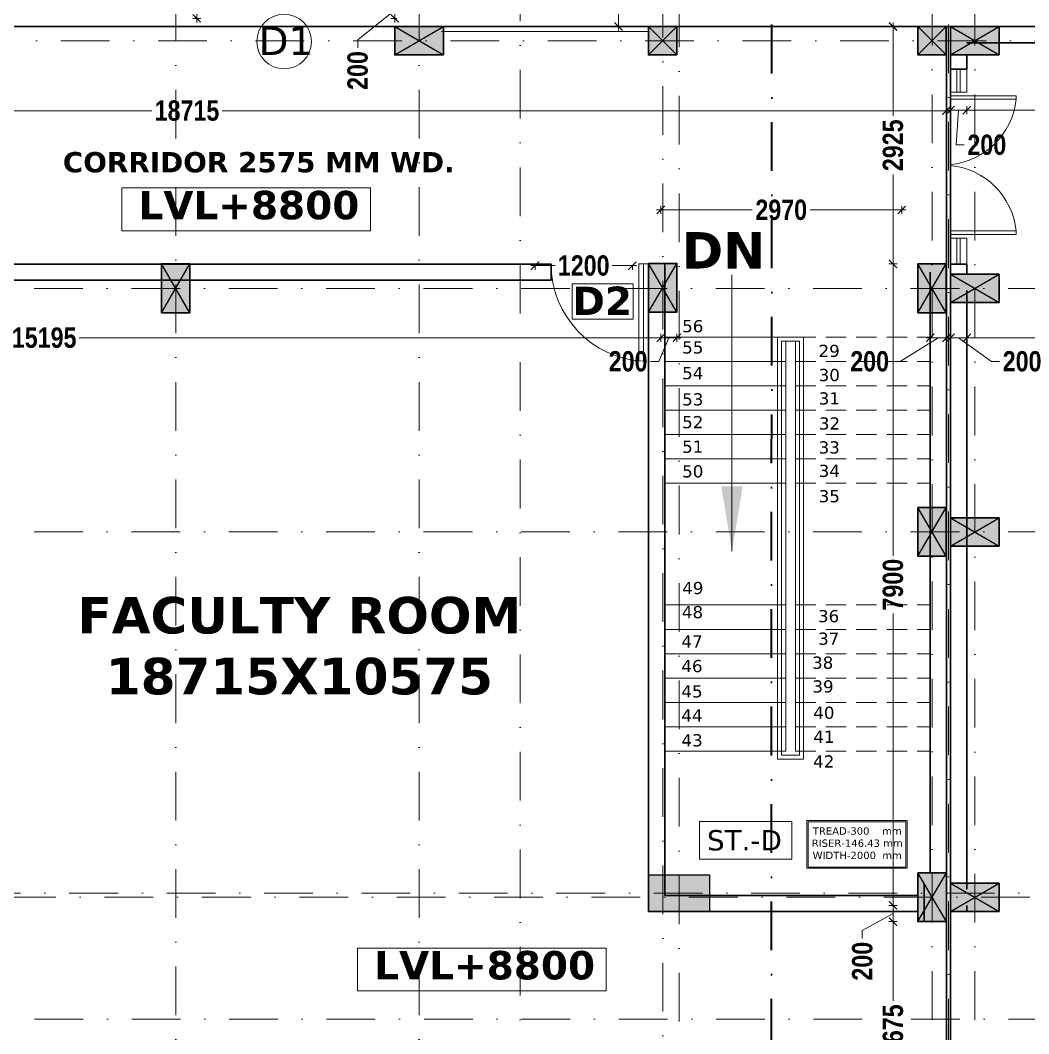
# Model space of a CAD drawing. Header units: millimetres. Extents: x -3092155 to 4513934, y -12317808 to 1850003.
# Drawn here: x -418340 to -405915, y -5570067 to -5557584 of the extents above; entities that cross this region are included whole.
import ezdxf

# ---------------------------------------------------------------- set-up
doc = ezdxf.new("R2010")
doc.units = ezdxf.units.MM
doc.header["$LTSCALE"] = 2
doc.header["$MEASUREMENT"] = 0
doc.header["$PDMODE"] = 34
doc.header["$PDSIZE"] = 500
for name, pattern in [('DASHDOT', [1, 0.5, -0.25, 0, -0.25]), ('DASHED2', [0.375, 0.25, -0.125]), ('HIDDEN', [0.375, 0.25, -0.125])]:
    doc.linetypes.add(name, pattern=pattern)
doc.layers.add('AEROW', color=7, linetype='Continuous', lineweight=15, true_color=0x0d0d0d)
doc.layers.add('DOT', color=7, linetype='DASHED2', lineweight=0, true_color=0x89067c)
for name, color, linetype, lineweight in [('coloumn', 10, 'Continuous', 35), ('D DIM', 250, 'Continuous', 9), ('D1', 10, 'Continuous', 5), ('D2', 10, 'Continuous', 5), ('DOOR', 27, 'Continuous', 5), ('expen. jt.', 130, 'Continuous', 35), ('glass', 5, 'Continuous', 15), ('GRID', 251, 'DASHDOT', 5), ('HAT', 42, 'Continuous', 5), ('Layer1', 251, 'Continuous', 0), ('PROJ', 251, 'HIDDEN', 5), ('RAILING', 47, 'Continuous', 13), ('SILL', 74, 'Continuous', 9), ('slab', 7, 'Continuous', 15), ('STAIR', 252, 'Continuous', 9), ('TEXT', 7, 'Continuous', 13), ('WAll', 250, 'Continuous', 35)]:
    doc.layers.add(name, color=color, linetype=linetype, lineweight=lineweight)
doc.styles.add('COLOUMNN DIM', font='ARIALNB.TTF', dxfattribs={"height": 550})
doc.styles.add('INNER DIM', font='ARIALNB.TTF', dxfattribs={"height": 250})
doc.styles.add('style2', font='verdana.ttf')
doc.dimstyles.new('external final', dxfattribs={"dimscale": 0, "dimtxt": 250, "dimasz": 100, "dimexe": 50, "dimexo": 50, "dimgap": 50, "dimtad": 0, "dimdec": 0, "dimzin": 0, "dimdsep": 46, "dimtxsty": 'INNER DIM', "dimblk": 'ARCHTICK', "dimcen": 100, "dimdle": 50, "dimclrd": 256, "dimclre": 256, "dimclrt": 256, "dimadec": 0, "dimazin": 0, "dimtfac": 1, "dimtdec": 0, "dimtix": 1, "dimtmove": 1, "dimatfit": 3, "dimfxl": 50, "dimfxlon": 1, "dimtolj": 1, "dimtzin": 0, "dimlwd": -1, "dimlwe": -1, "dimarcsym": 1})
doc.dimstyles.new('INNER DIM', dxfattribs={"dimscale": 0, "dimtxt": 250, "dimasz": 100, "dimexe": 50, "dimexo": 50, "dimgap": 50, "dimtad": 0, "dimdec": 0, "dimzin": 0, "dimdsep": 46, "dimtxsty": 'INNER DIM', "dimblk": 'ARCHTICK', "dimcen": 100, "dimdle": 50, "dimclrd": 256, "dimclre": 256, "dimclrt": 256, "dimadec": 0, "dimazin": 0, "dimtfac": 1, "dimtdec": 0, "dimtix": 1, "dimtmove": 2, "dimatfit": 3, "dimfxl": 50, "dimfxlon": 1, "dimtolj": 1, "dimtzin": 0, "dimlwd": -1, "dimlwe": -1, "dimarcsym": 1})

# ---------------------------------------------------------------- blocks, each defined once
blk = doc.blocks.new('1000 DOOR R')
at = {"layer": 'DOOR', "color": 252, "ltscale": 200}
for p, q in [((-900, -900), (0, -900)), ((-900, -900), (-900, -950)), ((-900, -950), (0, -950)), ((0, -1000), (0, -900))]:
    blk.add_line(p, q, dxfattribs=at)
blk.add_arc((96, -1003), 1001, 95.4612, 174.0988, dxfattribs=at)
blk = doc.blocks.new('A$C44E84F5B')
at = {"layer": 'SILL', "ltscale": 0.1, "extrusion": (0, 0, -1), "xscale": -0.8999999999990947, "yscale": 0.8999999999990947, "zscale": -0.900000000403865, "rotation": 180}
blk.add_blockref('1000 DOOR R', (0, 900), dxfattribs=at)
at = {"layer": 'SILL', "ltscale": 0.1, "extrusion": (0, 0, -1), "xscale": 0.8999999999990947, "yscale": 0.8999999999990947, "zscale": -0.900000000403865}
blk.add_blockref('1000 DOOR R', (0, 900), dxfattribs=at)
blk = doc.blocks.new('A$C782B46B9')
at = {"layer": 'DOOR', "ltscale": 100}
for p, q in [((999, 50), (0, 50)), ((999, 100), (4, 100)), ((999, 100), (999, 0))]:
    blk.add_line(p, q, dxfattribs=at)
blk.add_arc((999, 0), 1000, 90, 177.134, dxfattribs=at)
blk = doc.blocks.new('_ArchTick')
at = {"color": 0, "linetype": 'ByBlock', "const_width": 0.15}
blk.add_lwpolyline([(-0.5, -0.5), (0.5, 0.5)], dxfattribs=at)
blk = doc.blocks.new('*D488')
at = {"layer": 'D DIM', "ltscale": 100, "transparency": 16777216}
for p, q in [((-407537, -5568686), (-407637, -5568686)), ((-407587, -5568636), (-407587, -5569663)), ((-407587, -5571411), (-407587, -5570384)), ((-407537, -5571361), (-407637, -5571361))]:
    blk.add_line(p, q, dxfattribs=at)
at = {"layer": 'Defpoints', "color": 0, "lineweight": 50, "ltscale": 100, "transparency": 16777216}
for p in [(-407587, -5568686), (-407278, -5568686), (-407329, -5571361)]:
    blk.add_point(p, dxfattribs=at)
at = {"layer": 'D DIM', "ltscale": 100, "transparency": 16777216, "xscale": 100, "yscale": 100, "zscale": 100}
for p, rotation in [((-407587, -5568686), 90), ((-407587, -5571361), 270)]:
    blk.add_blockref('_ArchTick', p, dxfattribs=dict(at, rotation=rotation))
at = {"layer": 'D DIM', "ltscale": 100, "transparency": 16777216, "insert": (-407587, -5570024), "char_height": 250, "attachment_point": 5, "rotation": 90, "style": 'INNER DIM'}
blk.add_mtext('\\A1;2675', dxfattribs=at)
blk = doc.blocks.new('*D489')
at = {"layer": 'D DIM', "ltscale": 100, "transparency": 16777216}
for p, q in [((-407587, -5568736), (-407587, -5568436)), ((-407537, -5568486), (-407637, -5568486)), ((-407587, -5568586), (-407965, -5568795)), ((-407537, -5568686), (-407637, -5568686)), ((-407965, -5568795), (-407965, -5568895))]:
    blk.add_line(p, q, dxfattribs=at)
at = {"layer": 'Defpoints', "color": 0, "lineweight": 50, "ltscale": 100, "transparency": 16777216}
for p in [(-407587, -5568486), (-407278, -5568486), (-407278, -5568686)]:
    blk.add_point(p, dxfattribs=at)
at = {"layer": 'D DIM', "ltscale": 100, "transparency": 16777216, "xscale": 100, "yscale": 100, "zscale": 100}
for p, rotation in [((-407587, -5568486), 90), ((-407587, -5568686), 270)]:
    blk.add_blockref('_ArchTick', p, dxfattribs=dict(at, rotation=rotation))
at = {"layer": 'D DIM', "ltscale": 100, "transparency": 16777216, "insert": (-407965, -5569174), "char_height": 250, "attachment_point": 5, "rotation": 90, "style": 'INNER DIM'}
blk.add_mtext('\\A1;200', dxfattribs=at)
blk = doc.blocks.new('*D490')
at = {"layer": 'D DIM', "ltscale": 100, "transparency": 16777216}
for p, q in [((-407537, -5560586), (-407637, -5560586)), ((-407587, -5560536), (-407587, -5564181)), ((-407587, -5568536), (-407587, -5564892)), ((-407537, -5568486), (-407637, -5568486))]:
    blk.add_line(p, q, dxfattribs=at)
at = {"layer": 'Defpoints', "color": 0, "lineweight": 50, "ltscale": 100, "transparency": 16777216}
for p in [(-407587, -5560586), (-407279, -5560586), (-407278, -5568486)]:
    blk.add_point(p, dxfattribs=at)
at = {"layer": 'D DIM', "ltscale": 100, "transparency": 16777216, "xscale": 100, "yscale": 100, "zscale": 100}
for p, rotation in [((-407587, -5560586), 90), ((-407587, -5568486), 270)]:
    blk.add_blockref('_ArchTick', p, dxfattribs=dict(at, rotation=rotation))
at = {"layer": 'D DIM', "ltscale": 100, "transparency": 16777216, "insert": (-407587, -5564536), "char_height": 250, "attachment_point": 5, "rotation": 90, "style": 'INNER DIM'}
blk.add_mtext('\\A1;7900', dxfattribs=at)
blk = doc.blocks.new('*D491')
at = {"layer": 'D DIM', "ltscale": 100, "transparency": 16777216}
for p, q in [((-407537, -5557661), (-407637, -5557661)), ((-407587, -5557611), (-407587, -5558763)), ((-407587, -5560636), (-407587, -5559484)), ((-407537, -5560586), (-407637, -5560586))]:
    blk.add_line(p, q, dxfattribs=at)
at = {"layer": 'Defpoints', "color": 0, "lineweight": 50, "ltscale": 100, "transparency": 16777216}
for p in [(-407587, -5557661), (-407279, -5557661), (-407279, -5560586)]:
    blk.add_point(p, dxfattribs=at)
at = {"layer": 'D DIM', "ltscale": 100, "transparency": 16777216, "xscale": 100, "yscale": 100, "zscale": 100}
for p, rotation in [((-407587, -5557661), 90), ((-407587, -5560586), 270)]:
    blk.add_blockref('_ArchTick', p, dxfattribs=dict(at, rotation=rotation))
at = {"layer": 'D DIM', "ltscale": 100, "transparency": 16777216, "insert": (-407587, -5559124), "char_height": 250, "attachment_point": 5, "rotation": 90, "style": 'INNER DIM'}
blk.add_mtext('\\A1;2925', dxfattribs=at)
blk = doc.blocks.new('*D516')
at = {"layer": 'D DIM', "ltscale": 100, "transparency": 16777216}
for p, q in [((-413726, -5557611), (-413726, -5557311)), ((-413726, -5557461), (-414183, -5557825)), ((-413699, -5557361), (-413776, -5557361)), ((-413699, -5557561), (-413776, -5557561)), ((-414183, -5557825), (-414183, -5557925))]:
    blk.add_line(p, q, dxfattribs=at)
at = {"layer": 'Defpoints', "color": 0, "lineweight": 50, "ltscale": 100, "transparency": 16777216}
for p in [(-413726, -5557361), (-413649, -5557361), (-413649, -5557561)]:
    blk.add_point(p, dxfattribs=at)
at = {"layer": 'D DIM', "ltscale": 100, "transparency": 16777216, "xscale": 100, "yscale": 100, "zscale": 100}
for p, rotation in [((-413726, -5557361), 90), ((-413726, -5557561), 270)]:
    blk.add_blockref('_ArchTick', p, dxfattribs=dict(at, rotation=rotation))
at = {"layer": 'D DIM', "ltscale": 100, "transparency": 16777216, "insert": (-414183, -5558203), "char_height": 250, "attachment_point": 5, "rotation": 90, "style": 'INNER DIM'}
blk.add_mtext('\\A1;200', dxfattribs=at)
blk = doc.blocks.new('*D527')
at = {"layer": 'D DIM', "ltscale": 100, "transparency": 16777216}
for p, q in [((-425693, -5558698), (-416719, -5558698)), ((-425643, -5558648), (-425643, -5558748)), ((-406879, -5558698), (-415854, -5558698)), ((-406929, -5558648), (-406929, -5558748))]:
    blk.add_line(p, q, dxfattribs=at)
at = {"layer": 'Defpoints', "color": 0, "lineweight": 50, "ltscale": 100, "transparency": 16777216}
for p in [(-406929, -5558011), (-425643, -5558186), (-406929, -5558698)]:
    blk.add_point(p, dxfattribs=at)
at = {"layer": 'D DIM', "ltscale": 100, "transparency": 16777216, "xscale": 100, "yscale": 100, "zscale": 100, "rotation": 180}
blk.add_blockref('_ArchTick', (-425643, -5558698), dxfattribs=at)
at = {"layer": 'D DIM', "ltscale": 100, "transparency": 16777216, "xscale": 100, "yscale": 100, "zscale": 100}
blk.add_blockref('_ArchTick', (-406929, -5558698), dxfattribs=at)
at = {"layer": 'D DIM', "ltscale": 100, "transparency": 16777216, "insert": (-416286, -5558698), "char_height": 250, "attachment_point": 5, "style": 'INNER DIM'}
blk.add_mtext('\\A1;18715', dxfattribs=at)
blk = doc.blocks.new('*D530')
at = {"layer": 'D DIM', "ltscale": 100, "transparency": 16777216}
for p, q in [((-406928, -5558692), (-406628, -5558692)), ((-406878, -5558642), (-406878, -5558742)), ((-406778, -5558692), (-406809, -5559119)), ((-406678, -5558642), (-406678, -5558742)), ((-406809, -5559119), (-406709, -5559119))]:
    blk.add_line(p, q, dxfattribs=at)
at = {"layer": 'Defpoints', "color": 0, "lineweight": 50, "ltscale": 100, "transparency": 16777216}
for p in [(-406878, -5558186), (-406678, -5558186), (-406678, -5558692)]:
    blk.add_point(p, dxfattribs=at)
at = {"layer": 'D DIM', "ltscale": 100, "transparency": 16777216, "xscale": 100, "yscale": 100, "zscale": 100, "rotation": 180}
blk.add_blockref('_ArchTick', (-406878, -5558692), dxfattribs=at)
at = {"layer": 'D DIM', "ltscale": 100, "transparency": 16777216, "xscale": 100, "yscale": 100, "zscale": 100}
blk.add_blockref('_ArchTick', (-406678, -5558692), dxfattribs=at)
at = {"layer": 'D DIM', "ltscale": 100, "transparency": 16777216, "insert": (-406431, -5559119), "char_height": 250, "attachment_point": 5, "style": 'INNER DIM'}
blk.add_mtext('\\A1;200', dxfattribs=at)
blk = doc.blocks.new('*D531')
at = {"layer": 'D DIM', "ltscale": 100, "transparency": 16777216}
for p, q in [((-406728, -5558692), (-400848, -5558692)), ((-406678, -5558642), (-406678, -5558742)), ((-394108, -5558692), (-399989, -5558692)), ((-394158, -5558642), (-394158, -5558742))]:
    blk.add_line(p, q, dxfattribs=at)
at = {"layer": 'Defpoints', "color": 0, "lineweight": 50, "ltscale": 100, "transparency": 16777216}
for p in [(-406678, -5558186), (-394158, -5558361), (-394158, -5558692)]:
    blk.add_point(p, dxfattribs=at)
at = {"layer": 'D DIM', "ltscale": 100, "transparency": 16777216, "xscale": 100, "yscale": 100, "zscale": 100, "rotation": 180}
blk.add_blockref('_ArchTick', (-406678, -5558692), dxfattribs=at)
at = {"layer": 'D DIM', "ltscale": 100, "transparency": 16777216, "xscale": 100, "yscale": 100, "zscale": 100}
blk.add_blockref('_ArchTick', (-394158, -5558692), dxfattribs=at)
at = {"layer": 'D DIM', "ltscale": 100, "transparency": 16777216, "insert": (-400418, -5558692), "char_height": 250, "attachment_point": 5, "style": 'INNER DIM'}
blk.add_mtext('\\A1;12520', dxfattribs=at)
blk = doc.blocks.new('*D534')
at = {"layer": 'D DIM', "ltscale": 100, "transparency": 16777216}
for p, q in [((-405288, -5557811), (-405288, -5567924)), ((-405338, -5557861), (-405238, -5557861)), ((-405288, -5578911), (-405288, -5568799)), ((-405338, -5578861), (-405238, -5578861))]:
    blk.add_line(p, q, dxfattribs=at)
at = {"layer": 'Defpoints', "color": 0, "lineweight": 50, "ltscale": 100, "transparency": 16777216}
for p in [(-406243, -5557861), (-405288, -5557861), (-406243, -5578861)]:
    blk.add_point(p, dxfattribs=at)
at = {"layer": 'D DIM', "ltscale": 100, "transparency": 16777216, "xscale": 100, "yscale": 100, "zscale": 100}
for p, rotation in [((-405288, -5557861), 90), ((-405288, -5578861), 270)]:
    blk.add_blockref('_ArchTick', p, dxfattribs=dict(at, rotation=rotation))
at = {"layer": 'D DIM', "ltscale": 100, "transparency": 16777216, "insert": (-405288, -5568361), "char_height": 250, "attachment_point": 5, "rotation": 90, "style": 'INNER DIM'}
blk.add_mtext('\\A1;21000', dxfattribs=at)
blk = doc.blocks.new('*D557')
at = {"layer": 'D DIM', "ltscale": 100, "transparency": 16777216}
for p, q in [((-425643, -5561445), (-425643, -5561545)), ((-410448, -5561445), (-410448, -5561545)), ((-425693, -5561495), (-418478, -5561495)), ((-410398, -5561495), (-417613, -5561495))]:
    blk.add_line(p, q, dxfattribs=at)
at = {"layer": 'Defpoints', "color": 0, "lineweight": 50, "ltscale": 100, "transparency": 16777216}
for p in [(-425643, -5561061), (-410448, -5561178), (-410448, -5561495)]:
    blk.add_point(p, dxfattribs=at)
at = {"layer": 'D DIM', "ltscale": 100, "transparency": 16777216, "xscale": 100, "yscale": 100, "zscale": 100, "rotation": 180}
blk.add_blockref('_ArchTick', (-425643, -5561495), dxfattribs=at)
at = {"layer": 'D DIM', "ltscale": 100, "transparency": 16777216, "xscale": 100, "yscale": 100, "zscale": 100}
blk.add_blockref('_ArchTick', (-410448, -5561495), dxfattribs=at)
at = {"layer": 'D DIM', "ltscale": 100, "transparency": 16777216, "insert": (-418046, -5561495), "char_height": 250, "attachment_point": 5, "style": 'INNER DIM'}
blk.add_mtext('\\A1;15195', dxfattribs=at)
blk = doc.blocks.new('*D558')
at = {"layer": 'D DIM', "ltscale": 100, "transparency": 16777216}
for p, q in [((-410448, -5561445), (-410448, -5561545)), ((-410249, -5561445), (-410249, -5561545)), ((-410498, -5561495), (-410199, -5561495)), ((-410349, -5561495), (-410473, -5561786)), ((-410473, -5561786), (-410573, -5561786))]:
    blk.add_line(p, q, dxfattribs=at)
at = {"layer": 'Defpoints', "color": 0, "lineweight": 50, "ltscale": 100, "transparency": 16777216}
for p in [(-410448, -5561178), (-410249, -5561178), (-410249, -5561495)]:
    blk.add_point(p, dxfattribs=at)
at = {"layer": 'D DIM', "ltscale": 100, "transparency": 16777216, "xscale": 100, "yscale": 100, "zscale": 100, "rotation": 180}
blk.add_blockref('_ArchTick', (-410448, -5561495), dxfattribs=at)
at = {"layer": 'D DIM', "ltscale": 100, "transparency": 16777216, "xscale": 100, "yscale": 100, "zscale": 100}
blk.add_blockref('_ArchTick', (-410249, -5561495), dxfattribs=at)
at = {"layer": 'D DIM', "ltscale": 100, "transparency": 16777216, "insert": (-410851, -5561786), "char_height": 250, "attachment_point": 5, "style": 'INNER DIM'}
blk.add_mtext('\\A1;200', dxfattribs=at)
blk = doc.blocks.new('*D559')
at = {"layer": 'D DIM', "ltscale": 100, "transparency": 16777216}
for p, q in [((-407128, -5561445), (-407128, -5561545)), ((-406929, -5561445), (-406929, -5561545)), ((-407029, -5561495), (-407497, -5561786)), ((-407178, -5561495), (-406879, -5561495)), ((-407497, -5561786), (-407597, -5561786))]:
    blk.add_line(p, q, dxfattribs=at)
at = {"layer": 'Defpoints', "color": 0, "lineweight": 50, "ltscale": 100, "transparency": 16777216}
for p in [(-407128, -5561186), (-406929, -5561186), (-406929, -5561495)]:
    blk.add_point(p, dxfattribs=at)
at = {"layer": 'D DIM', "ltscale": 100, "transparency": 16777216, "xscale": 100, "yscale": 100, "zscale": 100, "rotation": 180}
blk.add_blockref('_ArchTick', (-407128, -5561495), dxfattribs=at)
at = {"layer": 'D DIM', "ltscale": 100, "transparency": 16777216, "xscale": 100, "yscale": 100, "zscale": 100}
blk.add_blockref('_ArchTick', (-406929, -5561495), dxfattribs=at)
at = {"layer": 'D DIM', "ltscale": 100, "transparency": 16777216, "insert": (-407875, -5561786), "char_height": 250, "attachment_point": 5, "style": 'INNER DIM'}
blk.add_mtext('\\A1;200', dxfattribs=at)
blk = doc.blocks.new('*D560')
at = {"layer": 'D DIM', "ltscale": 100, "transparency": 16777216}
for p, q in [((-406878, -5561445), (-406878, -5561545)), ((-406678, -5561445), (-406678, -5561545)), ((-406928, -5561495), (-406628, -5561495)), ((-406778, -5561495), (-406375, -5561786)), ((-406375, -5561786), (-406275, -5561786))]:
    blk.add_line(p, q, dxfattribs=at)
at = {"layer": 'Defpoints', "color": 0, "lineweight": 50, "ltscale": 100, "transparency": 16777216}
for p in [(-406878, -5561061), (-406678, -5561061), (-406678, -5561495)]:
    blk.add_point(p, dxfattribs=at)
at = {"layer": 'D DIM', "ltscale": 100, "transparency": 16777216, "xscale": 100, "yscale": 100, "zscale": 100, "rotation": 180}
blk.add_blockref('_ArchTick', (-406878, -5561495), dxfattribs=at)
at = {"layer": 'D DIM', "ltscale": 100, "transparency": 16777216, "xscale": 100, "yscale": 100, "zscale": 100}
blk.add_blockref('_ArchTick', (-406678, -5561495), dxfattribs=at)
at = {"layer": 'D DIM', "ltscale": 100, "transparency": 16777216, "insert": (-405996, -5561786), "char_height": 250, "attachment_point": 5, "style": 'INNER DIM'}
blk.add_mtext('\\A1;200', dxfattribs=at)
blk = doc.blocks.new('*D561')
at = {"layer": 'D DIM', "ltscale": 100, "transparency": 16777216}
for p, q in [((-406678, -5561445), (-406678, -5561545)), ((-397634, -5561445), (-397634, -5561545)), ((-406728, -5561495), (-402516, -5561495)), ((-397584, -5561495), (-401797, -5561495))]:
    blk.add_line(p, q, dxfattribs=at)
at = {"layer": 'Defpoints', "color": 0, "lineweight": 50, "ltscale": 100, "transparency": 16777216}
for p in [(-406678, -5561061), (-397634, -5561061), (-397634, -5561495)]:
    blk.add_point(p, dxfattribs=at)
at = {"layer": 'D DIM', "ltscale": 100, "transparency": 16777216, "xscale": 100, "yscale": 100, "zscale": 100, "rotation": 180}
blk.add_blockref('_ArchTick', (-406678, -5561495), dxfattribs=at)
at = {"layer": 'D DIM', "ltscale": 100, "transparency": 16777216, "xscale": 100, "yscale": 100, "zscale": 100}
blk.add_blockref('_ArchTick', (-397634, -5561495), dxfattribs=at)
at = {"layer": 'D DIM', "ltscale": 100, "transparency": 16777216, "insert": (-402156, -5561495), "char_height": 250, "attachment_point": 5, "style": 'INNER DIM'}
blk.add_mtext('\\A1;9045', dxfattribs=at)
blk = doc.blocks.new('*D565')
at = {"layer": 'D DIM', "ltscale": 100, "transparency": 16777216}
for p, q in [((-412048, -5560606), (-411749, -5560606)), ((-411998, -5560606), (-411998, -5560656)), ((-410748, -5560606), (-411048, -5560606)), ((-410798, -5560606), (-410798, -5560656))]:
    blk.add_line(p, q, dxfattribs=at)
at = {"layer": 'Defpoints', "color": 0, "lineweight": 50, "ltscale": 100, "transparency": 16777216}
for p in [(-411998, -5560586), (-410798, -5560586), (-410798, -5560606)]:
    blk.add_point(p, dxfattribs=at)
at = {"layer": 'D DIM', "ltscale": 100, "transparency": 16777216, "xscale": 100, "yscale": 100, "zscale": 100, "rotation": 180}
blk.add_blockref('_ArchTick', (-411998, -5560606), dxfattribs=at)
at = {"layer": 'D DIM', "ltscale": 100, "transparency": 16777216, "xscale": 100, "yscale": 100, "zscale": 100}
blk.add_blockref('_ArchTick', (-410798, -5560606), dxfattribs=at)
at = {"layer": 'D DIM', "ltscale": 100, "transparency": 16777216, "insert": (-411398, -5560606), "char_height": 250, "attachment_point": 5, "style": 'INNER DIM'}
blk.add_mtext('\\A1;1200', dxfattribs=at)
blk = doc.blocks.new('*D919')
at = {"layer": 'D DIM', "ltscale": 100, "transparency": 16777216}
for p, q in [((-410499, -5559920), (-409322, -5559920)), ((-410449, -5559970), (-410449, -5559870)), ((-407429, -5559920), (-408606, -5559920)), ((-407479, -5559970), (-407479, -5559870))]:
    blk.add_line(p, q, dxfattribs=at)
at = {"layer": 'Defpoints', "color": 0, "lineweight": 50, "ltscale": 100, "transparency": 16777216}
for p in [(-407479, -5559920), (-410449, -5560638), (-407479, -5560638)]:
    blk.add_point(p, dxfattribs=at)
at = {"layer": 'D DIM', "ltscale": 100, "transparency": 16777216, "xscale": 100, "yscale": 100, "zscale": 100, "rotation": 180}
blk.add_blockref('_ArchTick', (-410449, -5559920), dxfattribs=at)
at = {"layer": 'D DIM', "ltscale": 100, "transparency": 16777216, "xscale": 100, "yscale": 100, "zscale": 100}
blk.add_blockref('_ArchTick', (-407479, -5559920), dxfattribs=at)
at = {"layer": 'D DIM', "ltscale": 100, "transparency": 16777216, "insert": (-408964, -5559920), "char_height": 250, "attachment_point": 5, "style": 'INNER DIM'}
blk.add_mtext('\\A1;2970', dxfattribs=at)
blk = doc.blocks.new('*D1043')
at = {"layer": 'D DIM', "ltscale": 100, "transparency": 16777216}
for p, q in [((-371305, -5563836), (-371305, -5565380)), ((-371355, -5563886), (-371255, -5563886)), ((-371305, -5568385), (-371305, -5566841)), ((-371255, -5568335), (-371355, -5568335))]:
    blk.add_line(p, q, dxfattribs=at)
at = {"layer": 'Defpoints', "color": 0, "lineweight": 50, "ltscale": 100, "transparency": 16777216}
for p in [(-456692, -5563886), (-371305, -5563886), (-369360, -5568335)]:
    blk.add_point(p, dxfattribs=at)
at = {"layer": 'D DIM', "ltscale": 100, "transparency": 16777216, "xscale": 100, "yscale": 100, "zscale": 100}
for p, rotation in [((-371305, -5563886), 90), ((-371305, -5568335), 270)]:
    blk.add_blockref('_ArchTick', p, dxfattribs=dict(at, rotation=rotation))
at = {"layer": 'D DIM', "ltscale": 100, "transparency": 16777216, "insert": (-371305, -5566111), "char_height": 550, "attachment_point": 5, "rotation": 90, "style": 'COLOUMNN DIM'}
blk.add_mtext('\\A1;4449', dxfattribs=at)
blk = doc.blocks.new('S.F')
at = {"layer": 'coloumn', "ltscale": 100}
for points in [[(72545, -5866206), (72545, -5865856), (71945, -5865856), (71945, -5866206)], [(75420, -5866206), (75070, -5866206), (75070, -5865856), (75420, -5865856)], [(78740, -5866206), (78390, -5866206), (78390, -5865856), (78740, -5865856)], [(79390, -5866206), (79390, -5865856), (78790, -5865856), (78790, -5866206)], [(69071, -5868781), (69421, -5868781), (69421, -5869381), (69071, -5869381)], [(75070, -5868773), (75420, -5868773), (75420, -5869373), (75070, -5869373)], [(78390, -5868781), (78740, -5868781), (78740, -5869381), (78390, -5869381)], [(79390, -5868906), (79390, -5869256), (78790, -5869256), (78790, -5868906)], [(78390, -5871781), (78740, -5871781), (78740, -5872381), (78390, -5872381)], [(79390, -5871906), (79390, -5872256), (78790, -5872256), (78790, -5871906)], [(78391, -5876281), (78741, -5876281), (78741, -5876881), (78391, -5876881)], [(79391, -5876406), (79391, -5876756), (78791, -5876756), (78791, -5876406)]]:
    blk.add_hatch(color=256, dxfattribs=at).paths.add_polyline_path(points)
at = {"layer": 'coloumn', "lineweight": 25, "ltscale": 100}
for p, q in [((71945, -5865856), (72545, -5866206)), ((71945, -5866206), (72545, -5865856)), ((78790, -5865856), (79390, -5866206)), ((78790, -5866206), (79390, -5865856)), ((69421, -5869381), (69071, -5868781)), ((69071, -5869381), (69421, -5868781)), ((75420, -5869373), (75070, -5868773)), ((75070, -5869373), (75420, -5868773)), ((78740, -5869381), (78390, -5868781)), ((78390, -5869381), (78740, -5868781)), ((78790, -5869256), (79390, -5868906)), ((78790, -5868906), (79390, -5869256)), ((78740, -5872381), (78390, -5871781)), ((78390, -5872381), (78740, -5871781)), ((78790, -5872256), (79390, -5871906)), ((78790, -5871906), (79390, -5872256)), ((78741, -5876881), (78391, -5876281)), ((78391, -5876881), (78741, -5876281)), ((78791, -5876756), (79391, -5876406)), ((78791, -5876406), (79391, -5876756))]:
    blk.add_line(p, q, dxfattribs=at)
at = {"layer": 'coloumn', "ltscale": 100}
for p, q in [((75420, -5865856), (75070, -5866206)), ((75071, -5865856), (75420, -5866206)), ((78740, -5865856), (78390, -5866206)), ((78391, -5865856), (78740, -5866206))]:
    blk.add_line(p, q, dxfattribs=at)
at = {"layer": 'coloumn', "color": 5, "lineweight": 25, "ltscale": 100}
for p, q in [((75071, -5876758), (75071, -5876306)), ((75071, -5876306), (75821, -5876306)), ((75821, -5876306), (75821, -5876758)), ((75821, -5876758), (75071, -5876758))]:
    blk.add_line(p, q, dxfattribs=at)
at = {"layer": 'coloumn', "ltscale": 100}
for points in [[(72545, -5866206), (72545, -5865856), (71945, -5865856), (71945, -5866206)], [(75420, -5866206), (75070, -5866206), (75070, -5865856), (75420, -5865856)], [(78740, -5866206), (78390, -5866206), (78390, -5865856), (78740, -5865856)], [(79390, -5866206), (79390, -5865856), (78790, -5865856), (78790, -5866206)], [(69071, -5868781), (69421, -5868781), (69421, -5869381), (69071, -5869381)], [(75070, -5868773), (75420, -5868773), (75420, -5869373), (75070, -5869373)], [(78390, -5868781), (78740, -5868781), (78740, -5869381), (78390, -5869381)], [(79390, -5868906), (79390, -5869256), (78790, -5869256), (78790, -5868906)], [(78390, -5871781), (78740, -5871781), (78740, -5872381), (78390, -5872381)], [(79390, -5871906), (79390, -5872256), (78790, -5872256), (78790, -5871906)], [(78391, -5876281), (78741, -5876281), (78741, -5876881), (78391, -5876881)], [(79391, -5876406), (79391, -5876756), (78791, -5876756), (78791, -5876406)]]:
    blk.add_lwpolyline(points, close=True, dxfattribs=at)
blk = doc.blocks.new('*D1095')
at = {"layer": 'D DIM', "ltscale": 100, "transparency": 16777216}
for p, q in [((-416166, -5556336), (-416166, -5556621)), ((-416216, -5556386), (-416116, -5556386)), ((-416166, -5557611), (-416166, -5557327)), ((-416116, -5557561), (-416216, -5557561))]:
    blk.add_line(p, q, dxfattribs=at)
at = {"layer": 'Defpoints', "color": 0, "lineweight": 50, "ltscale": 100, "transparency": 16777216}
for p in [(-417549, -5556386), (-416166, -5557561), (-415849, -5557561)]:
    blk.add_point(p, dxfattribs=at)
at = {"layer": 'D DIM', "ltscale": 100, "transparency": 16777216, "xscale": 100, "yscale": 100, "zscale": 100}
for p, rotation in [((-416166, -5556386), 90), ((-416166, -5557561), 270)]:
    blk.add_blockref('_ArchTick', p, dxfattribs=dict(at, rotation=rotation))
at = {"layer": 'D DIM', "ltscale": 100, "transparency": 16777216, "insert": (-416166, -5556974), "char_height": 250, "attachment_point": 5, "rotation": 90, "style": 'INNER DIM'}
blk.add_mtext('\\A1;1175', dxfattribs=at)
blk = doc.blocks.new('*D1106')
at = {"layer": 'D DIM', "ltscale": 100, "transparency": 16777216}
for p, q in [((-410969, -5551511), (-410969, -5554256)), ((-410969, -5551561), (-410919, -5551561)), ((-410969, -5557711), (-410969, -5554967)), ((-410969, -5557661), (-410919, -5557661))]:
    blk.add_line(p, q, dxfattribs=at)
at = {"layer": 'Defpoints', "color": 0, "lineweight": 50, "ltscale": 100, "transparency": 16777216}
for p in [(-411014, -5551561), (-411014, -5557661), (-410969, -5557661)]:
    blk.add_point(p, dxfattribs=at)
at = {"layer": 'D DIM', "ltscale": 100, "transparency": 16777216, "xscale": 100, "yscale": 100, "zscale": 100}
for p, rotation in [((-410969, -5551561), 90), ((-410969, -5557661), 270)]:
    blk.add_blockref('_ArchTick', p, dxfattribs=dict(at, rotation=rotation))
at = {"layer": 'D DIM', "ltscale": 100, "transparency": 16777216, "insert": (-410969, -5554611), "char_height": 250, "attachment_point": 5, "rotation": 90, "style": 'INNER DIM'}
blk.add_mtext('\\A1;6100', dxfattribs=at)

msp = doc.modelspace()

# ---------------------------------------------------------------- hatches: boundary and pattern name
at = {"layer": 'DOT', "linetype": 'Continuous', "lineweight": 25, "ltscale": 100}
msp.add_hatch(color=256, dxfattribs=at).paths.add_polyline_path([(-410598.9, -5568109.7), (-409848.9, -5568109.7), (-409848.9, -5568561.2), (-410598.9, -5568561.2)])

# ---------------------------------------------------------------- linework, layer by layer
at = {"layer": 'D1', "ltscale": 100}
msp.add_circle((-415089.4, -5557846.1), 336.1, dxfattribs=at)
at = {"layer": 'D2', "ltscale": 0.1}
msp.add_lwpolyline([(-411540.5, -5560830.7), (-410789.1, -5560830.7), (-410789.1, -5561265), (-411540.5, -5561265)], close=True, dxfattribs=at)
at = {"layer": 'DOT', "linetype": 'Continuous', "lineweight": 25, "ltscale": 100}
msp.add_lwpolyline([(-410598.9, -5568109.7), (-409848.9, -5568109.7), (-409848.9, -5568561.2), (-410598.9, -5568561.2)], close=True, dxfattribs=at)
at = {"layer": 'expen. jt.', "ltscale": 100}
for p, q in [((-393959.3, -5557661.2), (-438889.3, -5557661.2)), ((-406929.1, -5571086.2), (-406929.3, -5557661.2)), ((-406879.3, -5576061.2), (-406879.3, -5557661.2))]:
    msp.add_line(p, q, dxfattribs=at)
at = {"layer": 'glass', "ltscale": 100}
for p, q in [((-406799.3, -5558186.2), (-406799.3, -5558467.8)), ((-406799.3, -5558186.2), (-406799.3, -5558467.8)), ((-406759.3, -5558186.2), (-406759.3, -5558467.8)), ((-406759.3, -5558186.2), (-406759.3, -5558467.8)), ((-406799.3, -5560586.2), (-406799.3, -5560267.7)), ((-406759.3, -5560586.2), (-406759.3, -5560267.7))]:
    msp.add_line(p, q, dxfattribs=at)
at = {"layer": 'GRID', "color": 5, "ltscale": 600}
for p, q in [((-406903.9, -5497630.3), (-406903.9, -5586432.3)), ((-412181.3, -5498190.6), (-412181.3, -5585871.9)), ((-407103.9, -5498491.3), (-407103.9, -5585573.6)), ((-406578.9, -5498491.5), (-406578.9, -5585571)), ((-416423.9, -5499634.4), (-416423.9, -5584428.2)), ((-413423.9, -5499634.4), (-413423.9, -5584428.2)), ((-410423.9, -5499589.4), (-410423.9, -5584428)), ((-410223.5, -5500911.1), (-410223.5, -5583106.3))]:
    msp.add_line(p, q, dxfattribs=at)
at = {"layer": 'GRID', "color": 6, "ltscale": 600}
for p, q in [((-461044.1, -5557836.2), (-366464.8, -5557836.2)), ((-460173.8, -5560886.2), (-367334.4, -5560886.2)), ((-460173.8, -5563886.2), (-367334.4, -5563886.2)), ((-365097, -5568386.2), (-461068.2, -5568386.2)), ((-367931.8, -5568335.5), (-458428.7, -5568335.5)), ((-462569.7, -5569886.2), (-364939.2, -5569886.2))]:
    msp.add_line(p, q, dxfattribs=at)
at = {"layer": 'HAT', "ltscale": 100}
msp.add_line((-406929.3, -5558011.2), (-407279.3, -5558011.2), dxfattribs=at)
at = {"layer": 'Layer1', "ltscale": 100}
for points in [[(-414026.2, -5559648.6), (-417088.8, -5559648.6), (-417088.8, -5560175.7), (-414026.2, -5560175.7)], [(-411121.6, -5569011.4), (-414184.3, -5569011.4), (-414184.3, -5569538.5), (-411121.6, -5569538.5)]]:
    msp.add_lwpolyline(points, close=True, dxfattribs=at)
at = {"layer": 'PROJ', "linetype": 'DASHDOT', "lineweight": 40, "ltscale": 600}
msp.add_line((-409087.3, -5579839.4), (-409064.4, -5504825.1), dxfattribs=at)
at = {"layer": 'RAILING', "ltscale": 1000}
for p, q in [((-410599.4, -5557662.1), (-413149.8, -5557662.1)), ((-410599.4, -5557724.1), (-413149.8, -5557724.1))]:
    msp.add_line(p, q, dxfattribs=at)
at = {"layer": 'RAILING', "ltscale": 100}
for p, q in [((-409009.3, -5561486.2), (-409009.3, -5566686.2)), ((-409009.3, -5561486.2), (-408689.3, -5561486.2)), ((-408959.3, -5561536.2), (-408959.3, -5566636.2)), ((-408959.3, -5561536.2), (-408739.3, -5561536.2)), ((-408739.3, -5561536.2), (-408739.3, -5566636.2)), ((-408689.3, -5561486.2), (-408689.3, -5566686.2)), ((-409009.3, -5566686.2), (-408689.3, -5566686.2)), ((-408959.3, -5566636.2), (-408739.3, -5566636.2))]:
    msp.add_line(p, q, dxfattribs=at)
at = {"layer": 'RAILING', "color": 1, "ltscale": 100}
msp.add_lwpolyline([(-409972.1, -5567453.5), (-408834.6, -5567453.5), (-408834.6, -5567916.5), (-409972.1, -5567916.5)], close=True, dxfattribs=at)
at = {"layer": 'SILL', "ltscale": 100}
for p, q in [((-406879.3, -5558186.2), (-406879.3, -5558467.8)), ((-406879.3, -5558186.2), (-406879.3, -5558467.8)), ((-406679.3, -5558186.2), (-406679.3, -5558467.8)), ((-406879.3, -5558467.8), (-406679.3, -5558467.8)), ((-406879.3, -5560267.7), (-406679.3, -5560267.7)), ((-406879.3, -5560586.2), (-406879.3, -5560267.7)), ((-406679.3, -5560586.2), (-406679.3, -5560267.7))]:
    msp.add_line(p, q, dxfattribs=at)
at = {"layer": 'slab', "lineweight": 13}
for points in [[(-408647, -5567440.9), (-407412.9, -5567440.9), (-407412.9, -5568029), (-408647, -5568029)], [(-408632, -5567455.9), (-407427.9, -5567455.9), (-407427.9, -5568014), (-408632, -5568014)]]:
    msp.add_lwpolyline(points, close=True, dxfattribs=at)
at = {"layer": 'STAIR', "ltscale": 100}
for p, q in [((-410398.9, -5561486.2), (-408909.3, -5561486.2)), ((-408909.3, -5561536.2), (-408909.3, -5566586.2)), ((-408789.3, -5561536.2), (-408789.3, -5566586.2)), ((-410398.9, -5561786.2), (-408909.3, -5561786.2)), ((-410398.9, -5562086.2), (-408909.3, -5562086.2)), ((-410398.9, -5562386.2), (-408909.3, -5562386.2)), ((-410398.9, -5562686.2), (-408909.3, -5562686.2)), ((-410398.9, -5562986.2), (-408909.3, -5562986.2)), ((-410398.9, -5563286.2), (-408909.3, -5563286.2)), ((-410398.9, -5564786.2), (-408909.3, -5564786.2)), ((-410398.9, -5565086.2), (-408909.3, -5565086.2)), ((-410398.9, -5565386.2), (-408909.3, -5565386.2)), ((-410398.9, -5565686.2), (-408909.3, -5565686.2)), ((-410398.9, -5565986.2), (-408909.3, -5565986.2)), ((-410398.9, -5566286.2), (-408909.3, -5566286.2)), ((-410398.9, -5566586.2), (-408909.3, -5566586.2))]:
    msp.add_line(p, q, dxfattribs=at)
at = {"layer": 'STAIR', "linetype": 'HIDDEN', "ltscale": 500}
for p, q in [((-408789.3, -5561486.2), (-407129.3, -5561486.2)), ((-408789.3, -5561786.2), (-407129.3, -5561786.2)), ((-408789.3, -5562086.2), (-407129.3, -5562086.2)), ((-408789.3, -5562386.2), (-407129.3, -5562386.2)), ((-408789.3, -5562686.2), (-407129.3, -5562686.2)), ((-408789.3, -5562986.2), (-407129.3, -5562986.2)), ((-408789.3, -5563286.2), (-407129.3, -5563286.2)), ((-408789.3, -5564786.2), (-407129.3, -5564786.2)), ((-408789.3, -5565086.2), (-407129.3, -5565086.2)), ((-408789.3, -5565386.2), (-407129.3, -5565386.2)), ((-408789.3, -5565686.2), (-407129.3, -5565686.2)), ((-408789.3, -5565986.2), (-407129.3, -5565986.2)), ((-408789.3, -5566286.2), (-407129.3, -5566286.2)), ((-408789.3, -5566586.2), (-407129.3, -5566586.2))]:
    msp.add_line(p, q, dxfattribs=at)
at = {"layer": 'WAll', "ltscale": 100}
for p, q in [((-393959.3, -5557661.2), (-406924.7, -5557661.2)), ((-394159.3, -5557861.2), (-406679.3, -5557861.2)), ((-406879.3, -5558011.2), (-406879.3, -5558186.2)), ((-406679.3, -5558005.2), (-406679.3, -5558186.2)), ((-406879.3, -5558186.2), (-406679.3, -5558186.2)), ((-411799.4, -5560586.2), (-425644.3, -5560586.2)), ((-411799.4, -5560586.2), (-411799.4, -5560786.2)), ((-410398.9, -5560586.1), (-410398.9, -5568086.2)), ((-406679.3, -5560586.2), (-406879.3, -5560586.2)), ((-406879.3, -5571761.2), (-406879.3, -5560586.2)), ((-406679.3, -5560586.2), (-406679.3, -5560711.2)), ((-407129.3, -5568086.3), (-407129.3, -5560686.2)), ((-406929.3, -5568686.3), (-406929.3, -5560686.2)), ((-411799.4, -5560786.2), (-425644.3, -5560786.2)), ((-410398.9, -5560761.3), (-410398.9, -5568362.7)), ((-406679.3, -5568286.2), (-406679.3, -5560911.2)), ((-410598.9, -5568562.7), (-410598.9, -5561178.2)), ((-407204.3, -5568686.3), (-407204.3, -5568211.2)), ((-410398.9, -5568362.7), (-407274.7, -5568362.7)), ((-410598.9, -5568562.7), (-407274.7, -5568562.7)), ((-406679.3, -5568486.2), (-406679.3, -5568561.2))]:
    msp.add_line(p, q, dxfattribs=at)

# ---------------------------------------------------------------- block references
at = {"layer": 'coloumn'}
msp.add_blockref('S.F', (-485670.2, 308195), dxfattribs=at)
at = {"layer": 'DOOR', "ltscale": 100}
msp.add_blockref('A$C44E84F5B', (-406879.3, -5560267.7), dxfattribs=at)
at = {"layer": 'DOOR', "ltscale": 100, "xscale": 1.200000000011641, "yscale": 1.200000000011641, "zscale": 1.199999999997764, "rotation": 90}
msp.add_blockref('A$C782B46B9', (-410599.4, -5561784.7), dxfattribs=at)

# ---------------------------------------------------------------- texts
at = {"layer": 'D1', "style": 'style2'}
msp.add_text('D1', height=350, dxfattribs=at).set_placement((-415404.8, -5558012))
at = {"layer": 'D2', "ltscale": 0.1, "insert": (-411169.3, -5561039.6), "char_height": 350, "attachment_point": 5, "style": 'style2'}
msp.add_mtext('\\pt3850;{\\fVerdana|b1|i0|c0|p34;D2}', dxfattribs=at)
at = {"layer": 'TEXT', "style": 'style2'}
for s, p in [('29', (-408504.7, -5561731.2)), ('30', (-408503.1, -5562028)), ('31', (-408502.3, -5562316.7)), ('32', (-408500.5, -5562625.2)), ('33', (-408503.8, -5562920)), ('34', (-408503, -5563209.1)), ('35', (-408502.9, -5563521.1)), ('49', (-410184.3, -5564652.4)), ('48', (-410188.5, -5564948.7)), ('36', (-408511.4, -5564998.6)), ('47', (-410194.4, -5565310.9)), ('37', (-408510.3, -5565276.4)), ('38', (-408584.2, -5565572)), ('46', (-410195, -5565613.3)), ('45', (-410194.7, -5565924.9)), ('39', (-408580, -5565864.1)), ('44', (-410195.6, -5566222.4)), ('40', (-408569.7, -5566188.1)), ('43', (-410193.9, -5566528.1)), ('41', (-408568.6, -5566484.8)), ('42', (-408571.4, -5566788.2))]:
    msp.add_text(s, height=150, dxfattribs=at).set_placement(p)
at = {"layer": 'TEXT', "ltscale": 0.1, "attachment_point": 5, "style": 'style2'}
for s, insert, char_height in [('{\\fVerdana|b1|i0|c0|p34;CORRIDOR 2575 MM WD.  }', (-415402.1, -5559334.5), 250), ('\\pt3850;{\\fVerdana|b1|i0|c0|p34;LVL+8800}', (-415522.8, -5559863.5), 350), ('\\pt4950;{\\fVerdana|b1|i0|c0|p34;DN}', (-409677.2, -5560417.5), 450), ('56', (-410054.5, -5561353.4), 150), ('55', (-410054.5, -5561614.8), 150), ('54', (-410054.5, -5561932.3), 150), ('53', (-410054.5, -5562254.8), 150), ('52', (-410054.5, -5562535.2), 150), ('51', (-410054.5, -5562838.1), 150), ('50', (-410054.5, -5563141), 150), ('\\pt4950;{\\fVerdana|b1|i0|c0|p34;FACULTY ROOM\\P18715X10575}', (-414900.6, -5565291.2), 450), ('TREAD-300    mm\\PRISER-146.43 mm\\PWIDTH-2000  mm', (-408027.5, -5567721), 90), ('\\pt3850;{\\fVerdana|b1|i0|c0|p34;LVL+8800}', (-412618.3, -5569226.3), 350)]:
    msp.add_mtext(s, dxfattribs=dict(at, insert=insert, char_height=char_height))
at = {"layer": 'TEXT', "ltscale": 100, "insert": (-409879.6, -5567559.3), "char_height": 250, "width": 626.595, "attachment_point": 1, "style": 'style2'}
msp.add_mtext('ST.-D', dxfattribs=at)

# ---------------------------------------------------------------- dimensions: what is measured, and where the dimension line sits
at = {"layer": 'D DIM', "ltscale": 100}
for base, p1, p2, override, picture, middle in [((-410968.7, -5557661.2), (-411014.1, -5551561.2), (-411014.1, -5557661.2), {"dimscale": 1}, '*D1106', (-410968.7, -5554611.2)), ((-416166.5, -5557561.2), (-417548.9, -5556386.2), (-415848.9, -5557561.2), {"dimscale": 1}, '*D1095', (-416166.5, -5556973.7)), ((-407586.7, -5557661.2), (-407278.9, -5560586.2), (-407278.9, -5557661.2), {"dimscale": 1}, '*D491', (-407586.7, -5559123.7)), ((-405288.4, -5557861.2), (-406243.5, -5578861.2), (-406243.5, -5557861.2), {"dimscale": 1}, '*D534', (-405288.4, -5568361.2)), ((-407586.7, -5560586.2), (-407278.5, -5568486.2), (-407278.9, -5560586.2), {"dimscale": 1}, '*D490', (-407586.7, -5564536.2)), ((-371304.6, -5563886.2), (-369359.9, -5568335.5), (-456692.5, -5563886.2), {"dimscale": 1, "dimtxsty": 'COLOUMNN DIM'}, '*D1043', (-371304.6, -5566110.8)), ((-407586.7, -5568686.2), (-407328.7, -5571361.2), (-407278.5, -5568686.2), {"dimscale": 1}, '*D488', (-407586.7, -5570023.7))]:
    dim = msp.add_linear_dim(base=base, p1=p1, p2=p2, angle=90, dimstyle='external final', override=override, dxfattribs=at)
    dim.commit()
    dim.dimension.update_dxf_attribs({"geometry": picture, "text_midpoint": middle})
for base, p1, p2, picture, middle in [((-413726.4, -5557361.2), (-413648.9, -5557561.2), (-413648.9, -5557361.2), '*D516', (-414182.9, -5557974.8)), ((-407586.7, -5568486.2), (-407278.5, -5568686.2), (-407278.5, -5568486.2), '*D489', (-407965.3, -5568945.5))]:
    dim = msp.add_linear_dim(base=base, p1=p1, p2=p2, angle=90, dimstyle='external final', override={"dimscale": 1}, dxfattribs=at)
    dim.commit()
    dim.dimension.update_dxf_attribs({"geometry": picture, "text_midpoint": middle, "dimtype": 160})
for base, p1, p2, picture, middle in [((-406928.9, -5558698.4), (-425643.5, -5558186.2), (-406928.9, -5558011.2), '*D527', (-416286.2, -5558698.4)), ((-394158.5, -5558692), (-406678.5, -5558186.2), (-394158.5, -5558361.2), '*D531', (-400418.5, -5558692)), ((-407478.9, -5559920.1), (-410448.9, -5560638.2), (-407478.9, -5560638.2), '*D919', (-408963.9, -5559920.1)), ((-410798.5, -5560606.2), (-411998.5, -5560586.2), (-410798.5, -5560586.2), '*D565', (-411398.5, -5560606.2)), ((-410448.5, -5561494.8), (-425643.5, -5561061.2), (-410448.5, -5561178.3), '*D557', (-418046, -5561494.8)), ((-397633.9, -5561494.8), (-406678.5, -5561061.2), (-397633.9, -5561061.2), '*D561', (-402156.2, -5561494.8))]:
    dim = msp.add_linear_dim(base=base, p1=p1, p2=p2, dimstyle='external final', override={"dimscale": 1}, dxfattribs=at)
    dim.commit()
    dim.dimension.update_dxf_attribs({"geometry": picture, "text_midpoint": middle})
for base, p1, p2, picture, middle in [((-406678.5, -5558692), (-406878.5, -5558186.2), (-406678.5, -5558186.2), '*D530', (-406659.1, -5559118.9)), ((-406678.5, -5561494.8), (-406878.5, -5561061.2), (-406678.5, -5561061.2), '*D560', (-406224.6, -5561786.2)), ((-410248.9, -5561494.8), (-410448.5, -5561178.3), (-410248.9, -5561178.3), '*D558', (-410622.8, -5561786.2)), ((-406928.9, -5561494.8), (-407128.5, -5561186.2), (-406928.9, -5561186.2), '*D559', (-407646.9, -5561786.2))]:
    dim = msp.add_linear_dim(base=base, p1=p1, p2=p2, dimstyle='external final', override={"dimscale": 1}, dxfattribs=at)
    dim.commit()
    dim.dimension.update_dxf_attribs({"geometry": picture, "text_midpoint": middle, "dimtype": 160})

# ---------------------------------------------------------------- leaders
at = {"layer": 'AEROW', "lineweight": 35, "ltscale": 100}
msp.add_leader([(-409571, -5564124.8), (-409571, -5560718.1)], dimstyle='INNER DIM', override={"dimscale": 1, "dimasz": 800}, dxfattribs=at)

doc.saveas('drawing.dxf')
